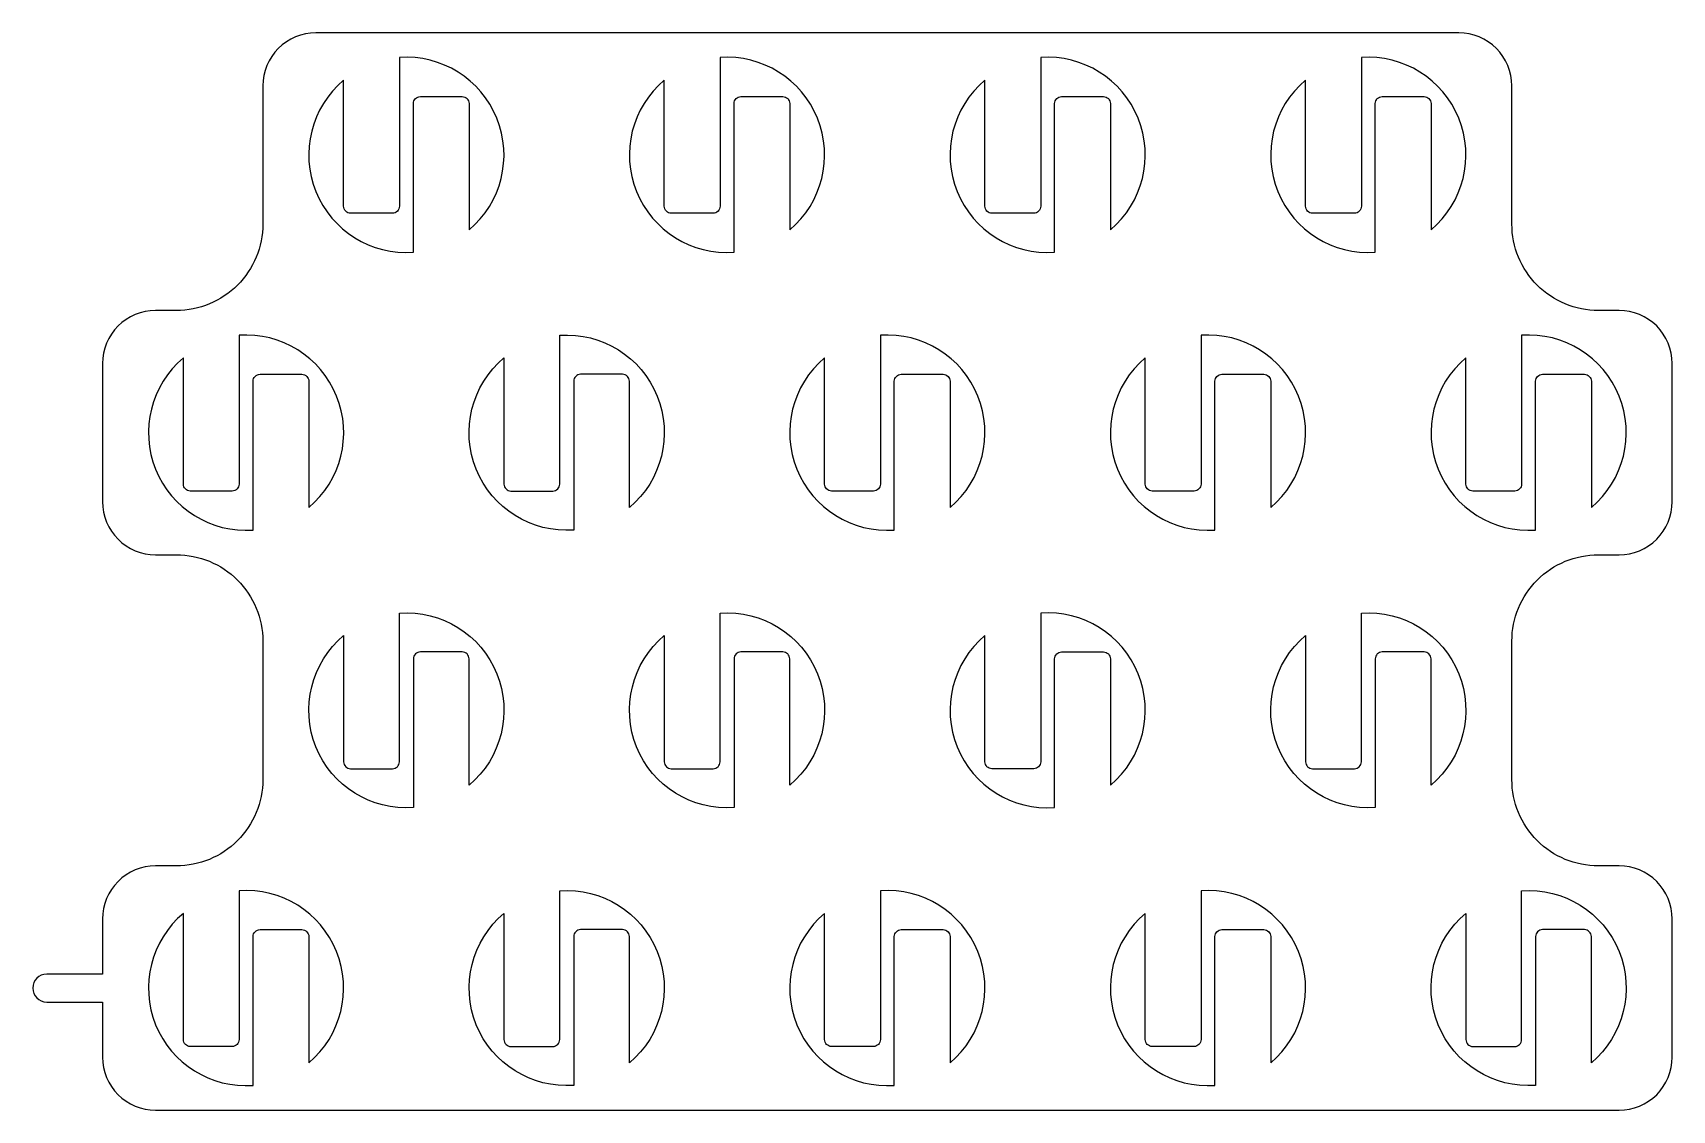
# Model space of a CAD drawing. Header units: millimetres. Extents: x -9 to 109, y 0 to 77.
import ezdxf

# ---------------------------------------------------------------- set-up
doc = ezdxf.new("R2010")
doc.units = ezdxf.units.MM

msp = doc.modelspace()

# ---------------------------------------------------------------- linework, layer by layer
at = {"layer": 'INTERIOR_PROFILES'}
for points in [[(18.5, 72.2, -0.414214), (19, 72.7), (22, 72.7, -0.414214), (22.5, 72.2), (22.5, 63.15, 0.727148), (17.5, 75.5), (17.5, 64.83, -0.414214), (17, 64.33), (14, 64.33, -0.414214), (13.5, 64.83), (13.5, 73.88, 0.727148), (18.5, 61.53)], [(41.5, 72.2, -0.414214), (42, 72.7), (45, 72.7, -0.414214), (45.5, 72.2), (45.5, 63.15, 0.727148), (40.5, 75.5), (40.5, 64.83, -0.414214), (40, 64.33), (37, 64.33, -0.414214), (36.5, 64.83), (36.5, 73.88, 0.727148), (41.5, 61.53)], [(63.5, 64.83, -0.414214), (63, 64.33), (60, 64.33, -0.414214), (59.5, 64.83), (59.5, 73.88, 0.727148), (64.5, 61.53), (64.5, 72.2, -0.414214), (65, 72.7), (68, 72.7, -0.414214), (68.5, 72.2), (68.5, 63.15, 0.727148), (63.5, 75.5)], [(87.5, 72.2, -0.414214), (88, 72.7), (91, 72.7, -0.414214), (91.5, 72.2), (91.5, 63.15, 0.727148), (86.5, 75.5), (86.5, 64.83, -0.414214), (86, 64.33), (83, 64.33, -0.414214), (82.5, 64.83), (82.5, 73.88, 0.727148), (87.5, 61.53)], [(7, 52.28, -0.414214), (7.5, 52.78), (10.5, 52.78, -0.414214), (11, 52.28), (11, 43.23, 0.727148), (6, 55.58), (6, 44.91, -0.414214), (5.5, 44.41), (2.5, 44.41, -0.414214), (2, 44.91), (2, 53.96, 0.727148), (7, 41.61)], [(25.5, 44.41), (28.5, 44.41, 0.414214), (29, 44.91), (29, 55.58, -0.727148), (34, 43.23), (34, 52.28, 0.414214), (33.5, 52.78), (30.5, 52.78, 0.414214), (30, 52.28), (30, 41.61, -0.727148), (25, 53.96), (25, 44.91, 0.414214)], [(56.5, 52.78, -0.414214), (57, 52.28), (57, 43.23, 0.727148), (52, 55.58), (52, 44.91, -0.414214), (51.5, 44.41), (48.5, 44.41, -0.414214), (48, 44.91), (48, 53.96, 0.727148), (53, 41.61), (53, 52.28, -0.414214), (53.5, 52.78)], [(75, 44.91, -0.414214), (74.5, 44.41), (71.5, 44.41, -0.414214), (71, 44.91), (71, 53.96, 0.727148), (76, 41.61), (76, 52.28, -0.414214), (76.5, 52.78), (79.5, 52.78, -0.414214), (80, 52.28), (80, 43.23, 0.727148), (75, 55.58)], [(99, 52.28, -0.414214), (99.5, 52.78), (102.5, 52.78, -0.414214), (103, 52.28), (103, 43.23, 0.727148), (98, 55.58), (98, 44.91, -0.414214), (97.5, 44.41), (94.5, 44.41, -0.414214), (94, 44.91), (94, 53.96, 0.727148), (99, 41.61)], [(18.5, 21.7, -0.727148), (13.5, 34.04), (13.5, 24.99, 0.414214), (14, 24.49), (17, 24.49, 0.414214), (17.5, 24.99), (17.5, 35.66, -0.727148), (22.5, 23.32), (22.5, 32.37, 0.414214), (22, 32.87), (19, 32.87, 0.414214), (18.5, 32.37)], [(40.5, 35.66, -0.727148), (45.5, 23.32), (45.5, 32.37, 0.414214), (45, 32.87), (42, 32.87, 0.414214), (41.5, 32.37), (41.5, 21.7, -0.727148), (36.5, 34.04), (36.5, 24.99, 0.414214), (37, 24.49), (40, 24.49, 0.414214), (40.5, 24.99)], [(68, 32.87, -0.414214), (68.5, 32.37), (68.5, 23.32, 0.727148), (63.5, 35.66), (63.5, 24.99, -0.414214), (63, 24.49), (60, 24.49, -0.414214), (59.5, 24.99), (59.5, 34.04, 0.727148), (64.5, 21.7), (64.5, 32.37, -0.414214), (65, 32.87)], [(82.5, 34.04), (82.5, 24.99, 0.414214), (83, 24.49), (86, 24.49, 0.414214), (86.5, 24.99), (86.5, 35.66, -0.727148), (91.5, 23.32), (91.5, 32.37, 0.414214), (91, 32.87), (88, 32.87, 0.414214), (87.5, 32.37), (87.5, 21.7, -0.727148)], [(7, 12.45, -0.414214), (7.5, 12.95), (10.5, 12.95, -0.414214), (11, 12.45), (11, 3.4, 0.727148), (6, 15.74), (6, 5.07, -0.414214), (5.5, 4.57), (2.5, 4.57, -0.414214), (2, 5.07), (2, 14.12, 0.727148), (7, 1.78)], [(29, 5.07), (29, 15.74, -0.727148), (34, 3.4), (34, 12.45, 0.414214), (33.5, 12.95), (30.5, 12.95, 0.414214), (30, 12.45), (30, 1.78, -0.727148), (25, 14.12), (25, 5.07, 0.414214), (25.5, 4.57), (28.5, 4.57, 0.414214)], [(56.5, 12.95, -0.414214), (57, 12.45), (57, 3.4, 0.727148), (52, 15.74), (52, 5.07, -0.414214), (51.5, 4.57), (48.5, 4.57, -0.414214), (48, 5.07), (48, 14.12, 0.727148), (53, 1.78), (53, 12.45, -0.414214), (53.5, 12.95)], [(79.5, 12.95, -0.414214), (80, 12.45), (80, 3.4, 0.727148), (75, 15.74), (75, 5.07, -0.414214), (74.5, 4.57), (71.5, 4.57, -0.414214), (71, 5.07), (71, 14.12, 0.727148), (76, 1.78), (76, 12.45, -0.414214), (76.5, 12.95)], [(94.5, 4.57), (97.5, 4.57, 0.414214), (98, 5.07), (98, 15.74, -0.727148), (103, 3.4), (103, 12.45, 0.414214), (102.5, 12.95), (99.5, 12.95, 0.414214), (99, 12.45), (99, 1.78, -0.727148), (94, 14.12), (94, 5.07, 0.414214)]]:
    msp.add_lwpolyline(points, format="xyb", close=True, dxfattribs=at)
at = {"layer": 'OUTER_PROFILES'}
msp.add_lwpolyline([(-3.8, 9.76), (-7.8, 9.76, 1), (-7.8, 7.76), (-3.8, 7.76), (-3.8, 3.8, 0.414214), (0, 0), (105, 0, 0.414214), (108.8, 3.8), (108.8, 13.72, 0.414214), (105, 17.52), (103.5, 17.52, -0.414214), (97.3, 23.72), (97.3, 33.64, -0.414214), (103.5, 39.84), (105, 39.84, 0.414214), (108.8, 43.64), (108.8, 53.56, 0.414214), (105, 57.36), (103.5, 57.36, -0.414214), (97.3, 63.56), (97.3, 73.47, 0.414214), (93.5, 77.27), (11.5, 77.27, 0.414214), (7.7, 73.47), (7.7, 63.56, -0.414214), (1.5, 57.36), (0, 57.36, 0.414214), (-3.8, 53.56), (-3.8, 43.64, 0.414214), (0, 39.84), (1.5, 39.84, -0.414214), (7.7, 33.64), (7.7, 23.72, -0.414214), (1.5, 17.52), (0, 17.52, 0.414214), (-3.8, 13.72)], format="xyb", close=True, dxfattribs=at)

doc.saveas('drawing.dxf')
